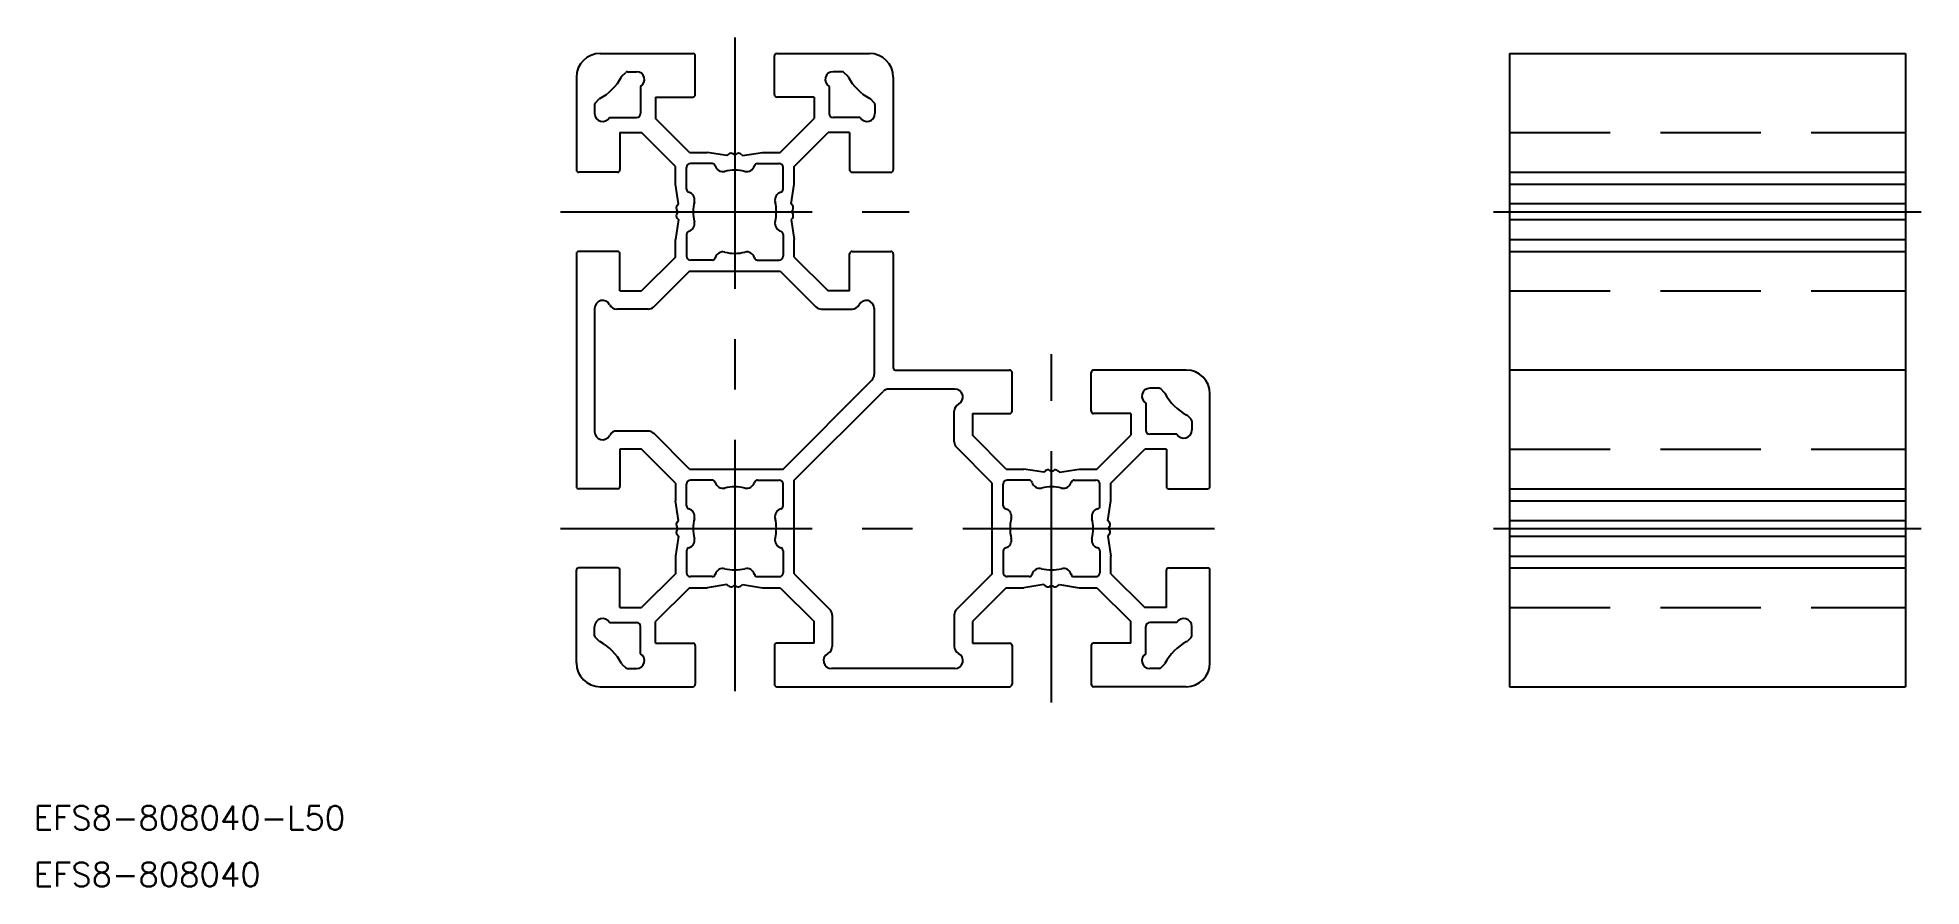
# Model space of a CAD drawing. Extents: x -88 to 150, y -45 to 62.
import ezdxf

# ---------------------------------------------------------------- set-up
doc = ezdxf.new("R2010")
doc.units = 0
doc.linetypes.add('CENTER', pattern=[50.8, 31.75, -6.35, 6.35, -6.35])
doc.linetypes.add('DASHED', pattern=[19.05, 12.7, -6.35])
doc.layers.get('0').update_dxf_attribs({"linetype": 'CONTINUOUS'})
doc.layers.add('CENTER', color=1, linetype='CONTINUOUS')
doc.styles.get("Standard").update_dxf_attribs({"font": 'txt.shx', "height": 3, "bigfont": 'bigfont.shx'})

msp = doc.modelspace()

# ---------------------------------------------------------------- linework, layer by layer
at = {"color": 7, "linetype": 'CONTINUOUS'}
for p, q in [((-17, 60), (-5.3, 60)), ((-5, 54.8), (-5, 59.7)), ((5, 54.8), (5, 59.7)), ((5.3, 60), (17, 60)), ((97.82, 60), (147.82, 60)), ((97.82, 60), (97.82, -20)), ((147.82, 60), (147.82, -20)), ((-14.26, 57.13), (-13.78, 57.61)), ((-13.57, 57.7), (-12.4, 57.7)), ((13.57, 57.7), (12.4, 57.7)), ((14.26, 57.13), (13.78, 57.61)), ((-20, 57), (-20, 45.3)), ((-11.9, 55.83), (-11.9, 52.4)), ((11.9, 55.83), (11.9, 52.4)), ((20, 57), (20, 45.3)), ((-17.7, 53.57), (-17.7, 52.4)), ((-17.61, 53.78), (-17.13, 54.26)), ((-10, 54.5), (-5.3, 54.5)), ((-10, 54.5), (-10, 51.77)), ((10, 54.5), (5.3, 54.5)), ((10, 54.5), (10, 51.77)), ((17.61, 53.78), (17.13, 54.26)), ((17.7, 53.57), (17.7, 52.4)), ((-15.83, 51.9), (-12.4, 51.9)), ((-14.5, 50), (-14.5, 45.3)), ((-14.5, 50), (-11.77, 50)), ((-7.5, 45.73), (-11.77, 50)), ((-5.73, 47.5), (-10, 51.77)), ((5.73, 47.5), (10, 51.77)), ((7.5, 45.73), (11.77, 50)), ((14.5, 50), (11.77, 50)), ((15.83, 51.9), (12.4, 51.9)), ((14.5, 50), (14.5, 45.3)), ((-7.5, 43.5), (-7.5, 45.73)), ((-6.1, 42.85), (-6.1, 45.6)), ((-5.73, 47.5), (-3.5, 47.5)), ((-2.85, 46.1), (-5.6, 46.1)), ((-0.99, 47.1), (-3.5, 47.5)), ((-0.79, 47.27), (-0.99, 47.1)), ((0, 47.2), (-0.22, 47.32)), ((0, 47.2), (0.22, 47.32)), ((0.79, 47.27), (0.99, 47.1)), ((0.99, 47.1), (3.5, 47.5)), ((2.85, 46.1), (5.6, 46.1)), ((3.5, 47.5), (5.73, 47.5)), ((6.1, 42.85), (6.1, 45.6)), ((7.5, 43.5), (7.5, 45.73)), ((-14.8, 45), (-19.7, 45)), ((-7.1, 40.99), (-7.5, 43.5)), ((7.1, 40.99), (7.5, 43.5)), ((14.8, 45), (19.7, 45)), ((97.82, 45), (147.82, 45)), ((97.82, 43.5), (147.82, 43.5)), ((-7.27, 40.79), (-7.1, 40.99)), ((7.27, 40.79), (7.1, 40.99)), ((97.82, 41.03), (147.82, 41.03)), ((-7.1, 39.01), (-7.5, 36.5)), ((-7.2, 40), (-7.32, 40.22)), ((-7.2, 40), (-7.32, 39.78)), ((-7.27, 39.21), (-7.1, 39.01)), ((7.27, 39.21), (7.1, 39.01)), ((7.1, 39.01), (7.5, 36.5)), ((7.2, 40), (7.32, 40.22)), ((7.2, 40), (7.32, 39.78)), ((97.82, 40), (147.82, 40)), ((97.82, 39.01), (147.82, 39.01)), ((-7.5, 34.27), (-7.5, 36.5)), ((-6.1, 37.15), (-6.1, 34.4)), ((6.1, 37.15), (6.1, 34.4)), ((7.5, 34.27), (7.5, 36.5)), ((97.82, 36.5), (147.82, 36.5)), ((-20, 34.7), (-20, 5.3)), ((-14.8, 35), (-19.7, 35)), ((-14.5, 30), (-14.5, 34.7)), ((-7.5, 34.27), (-11.77, 30)), ((-2.85, 33.9), (-5.6, 33.9)), ((2.85, 33.9), (5.6, 33.9)), ((7.5, 34.27), (11.77, 30)), ((14.5, 30), (14.5, 34.7)), ((14.8, 35), (19.7, 35)), ((20, 34.7), (20, 20.3)), ((97.82, 35), (147.82, 35)), ((-5.73, 32.5), (-10.24, 27.99)), ((-5.73, 32.5), (5.73, 32.5)), ((5.73, 32.5), (10.24, 27.99)), ((-14.5, 30), (-11.77, 30)), ((14.5, 30), (11.77, 30)), ((-17.7, 27.8), (-17.7, 12.2)), ((-10.95, 27.7), (-14.91, 27.7)), ((10.95, 27.7), (14.81, 27.7)), ((17.6, 27.8), (17.6, 19.43)), ((20.3, 20), (34.7, 20)), ((35, 14.8), (35, 19.7)), ((45, 14.8), (45, 19.7)), ((57, 20), (45.3, 20)), ((147.82, 20), (97.82, 20)), ((6.09, 7.5), (17.31, 18.72)), ((7.5, 6.09), (18.72, 17.31)), ((27.8, 17.6), (19.43, 17.6)), ((53.57, 17.7), (52.4, 17.7)), ((54.26, 17.14), (53.78, 17.61)), ((60, 5.3), (60, 17)), ((27.7, 10.95), (27.7, 14.81)), ((30, 14.5), (34.7, 14.5)), ((30, 14.5), (30, 11.77)), ((50, 14.5), (45.3, 14.5)), ((50, 14.5), (50, 11.77)), ((51.9, 15.83), (51.9, 12.4)), ((-10.95, 12.3), (-14.91, 12.3)), ((-5.73, 7.5), (-10.24, 12.01)), ((55.83, 11.9), (52.4, 11.9)), ((57.61, 13.78), (57.14, 14.26)), ((57.7, 13.57), (57.7, 12.4)), ((-14.5, 10), (-14.5, 5.3)), ((-11.77, 10), (-14.5, 10)), ((-7.5, 5.73), (-11.77, 10)), ((32.5, 5.73), (27.99, 10.24)), ((34.27, 7.5), (30, 11.77)), ((45.73, 7.5), (50, 11.77)), ((47.5, 5.73), (51.77, 10)), ((54.5, 10), (51.77, 10)), ((54.5, 10), (54.5, 5.3)), ((-5.73, 7.5), (6.09, 7.5)), ((34.27, 7.5), (36.5, 7.5)), ((39.01, 7.1), (36.5, 7.5)), ((39.21, 7.27), (39.01, 7.1)), ((40, 7.2), (39.78, 7.32)), ((40, 7.2), (40.22, 7.32)), ((40.79, 7.27), (40.99, 7.1)), ((40.99, 7.1), (43.5, 7.5)), ((43.5, 7.5), (45.73, 7.5)), ((-14.8, 5), (-19.7, 5)), ((-7.5, 5.73), (-7.5, 3.5)), ((-6.1, 2.85), (-6.1, 5.6)), ((-2.85, 6.1), (-5.6, 6.1)), ((2.85, 6.1), (5.6, 6.1)), ((6.1, 2.85), (6.1, 5.6)), ((7.5, -5.73), (7.5, 6.09)), ((32.5, -5.73), (32.5, 5.73)), ((33.9, 2.85), (33.9, 5.6)), ((37.15, 6.1), (34.4, 6.1)), ((42.85, 6.1), (45.6, 6.1)), ((46.1, 2.85), (46.1, 5.6)), ((47.5, 3.5), (47.5, 5.73)), ((54.8, 5), (59.7, 5)), ((97.82, 5), (147.82, 5)), ((-7.1, 0.99), (-7.5, 3.5)), ((47.1, 0.99), (47.5, 3.5)), ((97.82, 3.5), (147.82, 3.5)), ((-7.2, 0), (-7.32, 0.22)), ((-7.27, 0.79), (-7.1, 0.99)), ((47.27, 0.79), (47.1, 0.99)), ((47.2, 0), (47.32, 0.22)), ((47.2, 0), (47.32, -0.22)), ((97.82, 0.99), (147.82, 0.99)), ((-7.1, -0.99), (-7.5, -3.5)), ((-7.2, 0), (-7.32, -0.22)), ((-7.27, -0.79), (-7.1, -0.99)), ((47.27, -0.79), (47.1, -0.99)), ((47.1, -0.99), (47.5, -3.5)), ((97.82, 0), (147.82, 0)), ((97.82, -0.99), (147.82, -0.99)), ((-7.5, -3.5), (-7.5, -5.73)), ((-6.1, -2.85), (-6.1, -5.6)), ((6.1, -2.85), (6.1, -5.6)), ((33.9, -2.85), (33.9, -5.6)), ((46.1, -2.85), (46.1, -5.6)), ((47.5, -5.73), (47.5, -3.5)), ((97.82, -3.5), (147.82, -3.5)), ((-20, -17), (-20, -5.3)), ((-14.8, -5), (-19.7, -5)), ((-14.5, -10), (-14.5, -5.3)), ((-7.5, -5.73), (-11.77, -10)), ((-2.85, -6.1), (-5.6, -6.1)), ((-0.99, -7.1), (-3.5, -7.5)), ((-0.79, -7.27), (-0.99, -7.1)), ((0.79, -7.27), (0.99, -7.1)), ((0.99, -7.1), (3.5, -7.5)), ((2.85, -6.1), (5.6, -6.1)), ((7.5, -5.73), (12.01, -10.24)), ((32.5, -5.73), (27.99, -10.24)), ((37.15, -6.1), (34.4, -6.1)), ((39.01, -7.1), (36.5, -7.5)), ((39.21, -7.27), (39.01, -7.1)), ((40.79, -7.27), (40.99, -7.1)), ((40.99, -7.1), (43.5, -7.5)), ((42.85, -6.1), (45.6, -6.1)), ((47.5, -5.73), (51.77, -10)), ((54.5, -10), (54.5, -5.3)), ((54.8, -5), (59.7, -5)), ((60, -17), (60, -5.3)), ((97.82, -5), (147.82, -5)), ((-5.73, -7.5), (-10, -11.77)), ((-5.73, -7.5), (-3.5, -7.5)), ((0, -7.2), (-0.22, -7.32)), ((0, -7.2), (0.22, -7.32)), ((3.5, -7.5), (5.73, -7.5)), ((5.73, -7.5), (10, -11.77)), ((34.27, -7.5), (30, -11.77)), ((34.27, -7.5), (36.5, -7.5)), ((40, -7.2), (39.78, -7.32)), ((40, -7.2), (40.22, -7.32)), ((43.5, -7.5), (45.73, -7.5)), ((45.73, -7.5), (50, -11.77)), ((-14.5, -10), (-11.77, -10)), ((-10, -14.5), (-10, -11.77)), ((10, -14.5), (10, -11.77)), ((12.3, -10.95), (12.3, -14.91)), ((27.7, -10.95), (27.7, -14.91)), ((30, -11.77), (30, -14.5)), ((50, -14.5), (50, -11.77)), ((54.5, -10), (51.77, -10)), ((-17.7, -13.57), (-17.7, -12.4)), ((-17.61, -13.78), (-17.14, -14.26)), ((-15.83, -11.9), (-12.4, -11.9)), ((-11.9, -15.83), (-11.9, -12.4)), ((51.9, -15.83), (51.9, -12.4)), ((55.83, -11.9), (52.4, -11.9)), ((57.61, -13.78), (57.14, -14.26)), ((57.7, -13.57), (57.7, -12.4)), ((-10, -14.5), (-5.3, -14.5)), ((-5, -14.8), (-5, -19.7)), ((5, -14.8), (5, -19.7)), ((10, -14.5), (5.3, -14.5)), ((30, -14.5), (34.7, -14.5)), ((35, -14.8), (35, -19.7)), ((45, -14.8), (45, -19.7)), ((50, -14.5), (45.3, -14.5)), ((-14.26, -17.14), (-13.78, -17.61)), ((-13.57, -17.7), (-12.4, -17.7)), ((27.8, -17.7), (12.2, -17.7)), ((53.57, -17.7), (52.4, -17.7)), ((54.26, -17.14), (53.78, -17.61)), ((-17, -20), (-5.3, -20)), ((5.3, -20), (34.7, -20)), ((57, -20), (45.3, -20)), ((97.82, -20), (147.82, -20))]:
    msp.add_line(p, q, dxfattribs=at)
at = {"color": 3, "linetype": 'DASHED'}
for p, q in [((97.82, 50), (147.82, 50)), ((97.82, 30), (147.82, 30)), ((97.82, 10), (147.82, 10)), ((97.82, -10), (147.82, -10))]:
    msp.add_line(p, q, dxfattribs=at)
at = {"color": 7, "linetype": 'CONTINUOUS'}
for centre, radius, start, end in [((-17, 57), 3, 90, 180), ((-5.3, 59.7), 0.3, 360, 90), ((5.3, 59.7), 0.3, 90, 180), ((17, 57), 3, 0, 90), ((-14.05, 56.92), 0.3, 135, 152.6595), ((-13.57, 57.4), 0.3, 90, 135), ((-12.4, 56.7), 1, 300, 90), ((12.4, 56.7), 1, 90, 240), ((13.57, 57.4), 0.3, 45, 90), ((14.05, 56.92), 0.3, 27.3405, 45), ((-20, 60), 6.4, 297.3405, 332.6595), ((-5.3, 54.8), 0.3, 270, 360), ((5.3, 54.8), 0.3, 180, 270), ((20, 60), 6.4, 207.3405, 242.6595), ((-17.4, 53.57), 0.3, 135, 180), ((-16.7, 52.4), 1, 180, 330), ((-16.92, 54.05), 0.3, 117.3405, 135), ((-12.4, 52.4), 0.5, 270, 360), ((12.4, 52.4), 0.5, 180, 270), ((16.7, 52.4), 1, 210, 0), ((16.92, 54.05), 0.3, 45, 62.6595), ((17.4, 53.57), 0.3, 360, 45), ((-19.7, 45.3), 0.3, 180, 270), ((-14.8, 45.3), 0.3, 270, 0), ((-5.6, 45.6), 0.5, 90, 180), ((-2.85, 45.7), 0.4, 15.2113, 90), ((-1.5, 46.07), 1, 195.2113, 283.8865), ((0, 40), 5.25, 76.1135, 103.8865), ((-0.47, 46.89), 0.5, 60, 130), ((0.47, 46.89), 0.5, 50, 120), ((1.5, 46.07), 1, 256.1135, 344.7887), ((2.85, 45.7), 0.4, 90, 164.7887), ((5.6, 45.6), 0.5, 0, 90), ((14.8, 45.3), 0.3, 180, 270), ((19.7, 45.3), 0.3, 270, 0), ((-5.7, 42.85), 0.4, 180, 254.7887), ((5.7, 42.85), 0.4, 285.2113, 360), ((-6.89, 40.47), 0.5, 140, 210), ((-6.07, 41.5), 1, 346.1135, 74.7887), ((0, 40), 5.25, 166.1135, 193.8865), ((6.07, 41.5), 1, 105.2113, 193.8865), ((0, 40), 5.25, 346.1135, 13.8865), ((6.89, 40.47), 0.5, 330, 40), ((-6.89, 39.53), 0.5, 150, 220), ((-6.07, 38.5), 1, 285.2113, 13.8865), ((6.07, 38.5), 1, 166.1135, 254.7887), ((6.89, 39.53), 0.5, 320, 30), ((-5.7, 37.15), 0.4, 105.2113, 180), ((5.7, 37.15), 0.4, 0, 74.7887), ((-19.7, 34.7), 0.3, 90, 180), ((-14.8, 34.7), 0.3, 0, 90), ((-5.6, 34.4), 0.5, 180, 270), ((-2.85, 34.3), 0.4, 270, 344.7887), ((-1.5, 33.93), 1, 76.1135, 164.7887), ((0, 40), 5.25, 256.1135, 283.8865), ((1.5, 33.93), 1, 15.2113, 103.8865), ((2.85, 34.3), 0.4, 195.2113, 270), ((5.6, 34.4), 0.5, 270, 0), ((14.8, 34.7), 0.3, 90, 180), ((19.7, 34.7), 0.3, 0, 90), ((-16.7, 27.8), 1, 26.7437, 180), ((16.6, 27.8), 1, 0, 153.2563), ((-14.91, 28.7), 1, 206.7437, 270), ((-10.95, 28.7), 1, 270, 315), ((10.95, 28.7), 1, 225, 270), ((14.81, 28.7), 1, 270, 333.2563), ((16.6, 19.43), 1, 315, 0), ((20.3, 20.3), 0.3, 180, 270), ((34.7, 19.7), 0.3, 360, 90), ((45.3, 19.7), 0.3, 90, 180), ((57, 17), 3, 0, 90), ((19.43, 16.6), 1, 90, 135), ((27.8, 16.6), 1, 296.7437, 90), ((52.4, 16.7), 1, 90, 240), ((53.57, 17.4), 0.3, 45, 90), ((54.04, 16.93), 0.3, 27.2978, 45), ((60, 20), 6.4, 207.2978, 242.7022), ((28.7, 14.81), 1, 116.7437, 180), ((34.7, 14.8), 0.3, 270, 360), ((45.3, 14.8), 0.3, 180, 270), ((56.93, 14.05), 0.3, 45, 62.7022), ((-16.7, 12.2), 1, 180, 333.2563), ((-14.91, 11.3), 1, 90, 153.2563), ((-10.95, 11.3), 1, 45, 90), ((52.4, 12.4), 0.5, 180, 270), ((56.7, 12.4), 1, 210, 360), ((57.4, 13.57), 0.3, 360, 45), ((28.7, 10.95), 1, 180, 225), ((39.53, 6.89), 0.5, 60, 130), ((40.47, 6.89), 0.5, 50, 120), ((-19.7, 5.3), 0.3, 180, 270), ((-14.8, 5.3), 0.3, 270, 360), ((-5.6, 5.6), 0.5, 90, 180), ((-2.85, 5.7), 0.4, 15.2113, 90), ((-1.5, 6.07), 1, 195.2113, 283.8865), ((0, 0), 5.25, 76.1135, 103.8865), ((1.5, 6.07), 1, 256.1135, 344.7887), ((2.85, 5.7), 0.4, 90, 164.7887), ((5.6, 5.6), 0.5, 360, 90), ((34.4, 5.6), 0.5, 90, 180), ((37.15, 5.7), 0.4, 15.2113, 90), ((38.5, 6.07), 1, 195.2113, 283.8865), ((40, 0), 5.25, 76.1135, 103.8865), ((41.5, 6.07), 1, 256.1135, 344.7887), ((42.85, 5.7), 0.4, 90, 164.7887), ((45.6, 5.6), 0.5, 360, 90), ((54.8, 5.3), 0.3, 180, 270), ((59.7, 5.3), 0.3, 270, 0), ((-5.7, 2.85), 0.4, 180, 254.7887), ((-6.07, 1.5), 1, 346.1135, 74.7887), ((6.07, 1.5), 1, 105.2113, 193.8865), ((5.7, 2.85), 0.4, 285.2113, 360), ((34.3, 2.85), 0.4, 180, 254.7887), ((33.93, 1.5), 1, 346.1135, 74.7887), ((46.07, 1.5), 1, 105.2113, 193.8865), ((45.7, 2.85), 0.4, 285.2113, 360), ((-6.89, 0.47), 0.5, 140, 210), ((0, 0), 5.25, 166.1135, 193.8865), ((0, 0), 5.25, 346.1135, 13.8865), ((40, 0), 5.25, 166.1135, 193.8865), ((40, 0), 5.25, 346.1135, 13.8865), ((46.89, 0.47), 0.5, 330, 40), ((-6.89, -0.47), 0.5, 150, 220), ((-6.07, -1.5), 1, 285.2113, 13.8865), ((6.07, -1.5), 1, 166.1135, 254.7887), ((33.93, -1.5), 1, 285.2113, 13.8865), ((46.07, -1.5), 1, 166.1135, 254.7887), ((46.89, -0.47), 0.5, 320, 30), ((-5.7, -2.85), 0.4, 105.2113, 180), ((5.7, -2.85), 0.4, 0, 74.7887), ((34.3, -2.85), 0.4, 105.2113, 180), ((45.7, -2.85), 0.4, 0, 74.7887), ((-19.7, -5.3), 0.3, 90, 180), ((-14.8, -5.3), 0.3, 360, 90), ((-5.6, -5.6), 0.5, 180, 270), ((-2.85, -5.7), 0.4, 270, 344.7887), ((-1.5, -6.07), 1, 76.1135, 164.7887), ((0, 0), 5.25, 256.1135, 283.8865), ((1.5, -6.07), 1, 15.2113, 103.8865), ((2.85, -5.7), 0.4, 195.2113, 270), ((5.6, -5.6), 0.5, 270, 360), ((34.4, -5.6), 0.5, 180, 270), ((37.15, -5.7), 0.4, 270, 344.7887), ((38.5, -6.07), 1, 76.1135, 164.7887), ((40, 0), 5.25, 256.1135, 283.8865), ((41.5, -6.07), 1, 15.2113, 103.8865), ((42.85, -5.7), 0.4, 195.2113, 270), ((45.6, -5.6), 0.5, 270, 360), ((54.8, -5.3), 0.3, 90, 180), ((59.7, -5.3), 0.3, 0, 90), ((-0.47, -6.89), 0.5, 230, 300), ((0.47, -6.89), 0.5, 240, 310), ((39.53, -6.89), 0.5, 230, 300), ((40.47, -6.89), 0.5, 240, 310), ((-16.7, -12.4), 1, 30, 180), ((11.3, -10.95), 1, 0, 45), ((28.7, -10.95), 1, 135, 180), ((56.7, -12.4), 1, 0, 150), ((-17.4, -13.57), 0.3, 180, 225), ((-16.93, -14.05), 0.3, 225, 242.7022), ((-12.4, -12.4), 0.5, 0, 90), ((52.4, -12.4), 0.5, 90, 180), ((56.93, -14.05), 0.3, 297.2978, 315), ((57.4, -13.57), 0.3, 315, 0), ((-20, -20), 6.4, 27.2978, 62.7022), ((-12.4, -16.7), 1, 270, 60), ((-5.3, -14.8), 0.3, 0, 90), ((5.3, -14.8), 0.3, 90, 180), ((12.2, -16.7), 1, 116.7437, 270), ((11.3, -14.91), 1, 296.7437, 0), ((28.7, -14.91), 1, 180, 243.2563), ((27.8, -16.7), 1, 270, 63.2563), ((34.7, -14.8), 0.3, 0, 90), ((45.3, -14.8), 0.3, 90, 180), ((52.4, -16.7), 1, 120, 270), ((60, -20), 6.4, 117.2978, 152.7022), ((-17, -17), 3, 180, 270), ((-14.04, -16.93), 0.3, 207.2978, 225), ((-13.57, -17.4), 0.3, 225, 270), ((53.57, -17.4), 0.3, 270, 315), ((54.04, -16.93), 0.3, 315, 332.7022), ((57, -17), 3, 270, 0), ((-5.3, -19.7), 0.3, 270, 0), ((5.3, -19.7), 0.3, 180, 270), ((34.7, -19.7), 0.3, 270, 0), ((45.3, -19.7), 0.3, 180, 270)]:
    msp.add_arc(centre, radius, start, end, dxfattribs=at)
at = {"layer": 'CENTER', "color": 1, "linetype": 'CENTER'}
for p, q in [((0, 62), (0, -22)), ((-22, 40), (22, 40)), ((95.82, 40), (149.82, 40)), ((40, -22), (40, 22)), ((-22, 0), (62, 0)), ((95.82, 0), (149.82, 0))]:
    msp.add_line(p, q, dxfattribs=at)

# ---------------------------------------------------------------- texts
at = {"color": 7, "linetype": 'CONTINUOUS'}
for s, p in [('EFS8-808040-L50', (-88.54, -38.07)), ('EFS8-808040', (-88.54, -45.23))]:
    msp.add_text(s, height=3, dxfattribs=at).set_placement(p)

doc.saveas('drawing.dxf')
